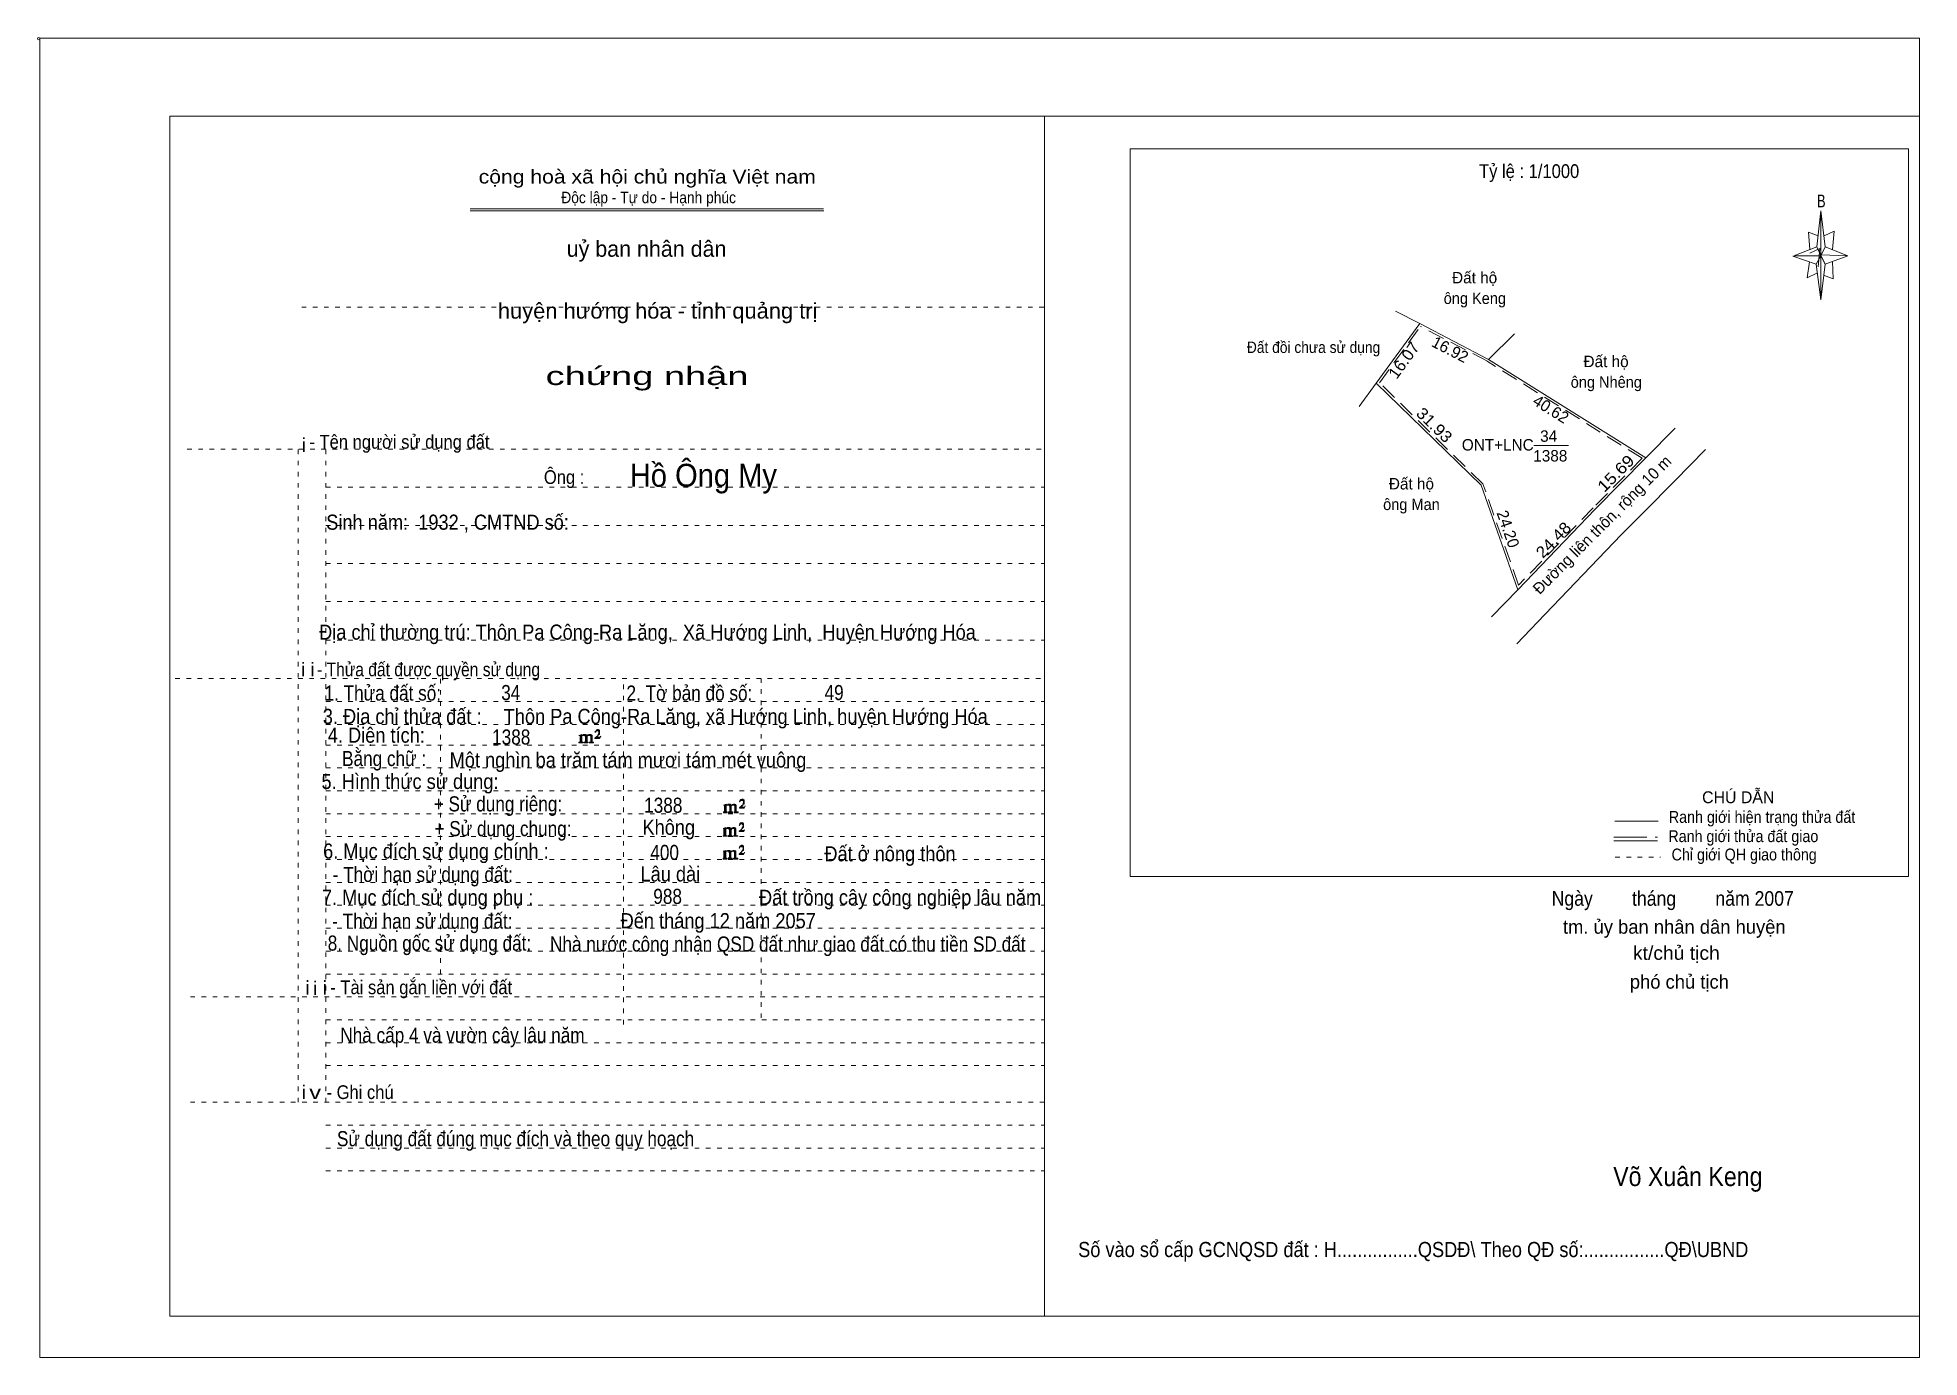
# Model space of a CAD drawing. Header units: centimetres. Extents: x -1.6 to 39.5, y -3.3 to 25.5.
import ezdxf
from ezdxf.enums import TextEntityAlignment as Align

# ---------------------------------------------------------------- set-up
doc = ezdxf.new("R2010")
doc.units = ezdxf.units.CM
doc.header["$LTSCALE"] = 0.12
for name, pattern in [('DOTTED', [1.5, 0.3, -1.2]), ('LONG_DASHED', [7.5, 6, -1.5]), ('MEDIUM_DASHED', [4.5, 3, -1.5])]:
    doc.linetypes.add(name, pattern=pattern)
for name, color, linetype, lineweight in [('1', 7, 'DOTTED', 13), ('10', 7, 'Continuous', 13), ('4', 7, 'Continuous', 13), ('5', 7, 'Continuous', 13), ('50', 7, 'Continuous', 13)]:
    doc.layers.add(name, color=color, linetype=linetype, lineweight=lineweight)

msp = doc.modelspace()

# ---------------------------------------------------------------- hatches: boundary and pattern name
at = {"layer": '50'}
for points in [[(10.27, 10.13), (10.27, 10.12), (10.27, 10.11), (10.25, 10.11), (10.24, 10.11), (10.24, 10.1), (10.33, 10.1), (10.33, 10.11), (10.32, 10.11), (10.31, 10.11), (10.31, 10.12), (10.31, 10.13), (10.31, 10.24), (10.31, 10.25), (10.32, 10.26), (10.34, 10.26), (10.35, 10.26), (10.36, 10.26), (10.37, 10.25), (10.39, 10.22), (10.39, 10.13), (10.37, 10.12), (10.37, 10.11), (10.36, 10.11), (10.35, 10.11), (10.35, 10.1), (10.44, 10.1), (10.44, 10.11), (10.43, 10.11), (10.42, 10.11), (10.42, 10.12), (10.42, 10.13), (10.42, 10.24), (10.44, 10.26), (10.45, 10.26), (10.46, 10.26), (10.49, 10.26), (10.49, 10.25), (10.5, 10.24), (10.5, 10.22), (10.5, 10.13), (10.5, 10.12), (10.49, 10.11), (10.49, 10.11), (10.47, 10.11), (10.47, 10.1), (10.56, 10.1), (10.56, 10.11), (10.55, 10.11), (10.54, 10.11), (10.53, 10.12), (10.53, 10.13), (10.53, 10.2), (10.53, 10.25), (10.53, 10.26), (10.52, 10.27), (10.5, 10.28), (10.47, 10.28), (10.46, 10.28), (10.44, 10.27), (10.41, 10.25), (10.41, 10.26), (10.4, 10.28), (10.39, 10.28), (10.37, 10.28), (10.35, 10.28), (10.34, 10.28), (10.32, 10.26), (10.31, 10.26), (10.31, 10.25), (10.31, 10.25), (10.31, 10.26), (10.31, 10.28), (10.24, 10.26), (10.24, 10.26), (10.25, 10.26), (10.27, 10.25), (10.27, 10.24), (10.27, 10.23)], [(10.69, 10.19), (10.72, 10.24), (10.72, 10.24), (10.71, 10.22), (10.69, 10.22), (10.68, 10.22), (10.63, 10.22), (10.66, 10.26), (10.67, 10.27), (10.69, 10.28), (10.69, 10.3), (10.69, 10.32), (10.69, 10.34), (10.69, 10.35), (10.69, 10.37), (10.68, 10.38), (10.67, 10.38), (10.66, 10.39), (10.65, 10.39), (10.63, 10.38), (10.63, 10.38), (10.62, 10.37), (10.61, 10.35), (10.59, 10.33), (10.61, 10.33), (10.61, 10.35), (10.62, 10.35), (10.63, 10.36), (10.65, 10.36), (10.66, 10.36), (10.67, 10.35), (10.68, 10.35), (10.68, 10.32), (10.68, 10.3), (10.66, 10.28), (10.66, 10.26), (10.65, 10.25), (10.59, 10.2), (10.59, 10.19)], [(13.42, 8.61), (13.42, 8.6), (13.42, 8.59), (13.41, 8.59), (13.4, 8.59), (13.4, 8.57), (13.48, 8.57), (13.48, 8.59), (13.47, 8.59), (13.46, 8.59), (13.46, 8.6), (13.46, 8.61), (13.46, 8.72), (13.46, 8.73), (13.47, 8.74), (13.5, 8.74), (13.51, 8.74), (13.52, 8.74), (13.53, 8.73), (13.54, 8.69), (13.54, 8.61), (13.53, 8.6), (13.53, 8.59), (13.52, 8.59), (13.51, 8.59), (13.51, 8.57), (13.6, 8.57), (13.6, 8.59), (13.58, 8.59), (13.57, 8.59), (13.57, 8.6), (13.57, 8.61), (13.57, 8.72), (13.6, 8.74), (13.61, 8.74), (13.62, 8.74), (13.64, 8.74), (13.64, 8.73), (13.65, 8.72), (13.65, 8.69), (13.65, 8.61), (13.65, 8.6), (13.64, 8.59), (13.64, 8.59), (13.63, 8.59), (13.63, 8.57), (13.72, 8.57), (13.72, 8.59), (13.7, 8.59), (13.69, 8.59), (13.68, 8.6), (13.68, 8.61), (13.68, 8.68), (13.68, 8.73), (13.68, 8.74), (13.67, 8.75), (13.65, 8.76), (13.63, 8.76), (13.62, 8.76), (13.6, 8.75), (13.56, 8.73), (13.56, 8.74), (13.55, 8.76), (13.54, 8.76), (13.53, 8.76), (13.51, 8.76), (13.5, 8.76), (13.47, 8.74), (13.46, 8.74), (13.46, 8.73), (13.46, 8.73), (13.46, 8.74), (13.46, 8.76), (13.4, 8.74), (13.4, 8.74), (13.41, 8.74), (13.42, 8.73), (13.42, 8.72), (13.42, 8.71)], [(13.85, 8.67), (13.87, 8.72), (13.87, 8.72), (13.86, 8.69), (13.85, 8.69), (13.84, 8.69), (13.78, 8.69), (13.82, 8.74), (13.83, 8.75), (13.85, 8.76), (13.85, 8.78), (13.85, 8.79), (13.85, 8.82), (13.85, 8.83), (13.85, 8.85), (13.84, 8.86), (13.83, 8.86), (13.82, 8.87), (13.8, 8.87), (13.78, 8.86), (13.78, 8.86), (13.77, 8.85), (13.76, 8.83), (13.75, 8.81), (13.76, 8.81), (13.76, 8.83), (13.77, 8.83), (13.78, 8.84), (13.8, 8.84), (13.82, 8.84), (13.83, 8.83), (13.84, 8.83), (13.84, 8.79), (13.84, 8.78), (13.82, 8.76), (13.82, 8.74), (13.8, 8.73), (13.75, 8.68), (13.75, 8.67)], [(13.41, 8.09), (13.41, 8.08), (13.41, 8.07), (13.4, 8.07), (13.39, 8.07), (13.39, 8.06), (13.48, 8.06), (13.48, 8.07), (13.47, 8.07), (13.45, 8.07), (13.45, 8.08), (13.45, 8.09), (13.45, 8.2), (13.45, 8.21), (13.47, 8.23), (13.49, 8.23), (13.5, 8.23), (13.51, 8.23), (13.52, 8.21), (13.53, 8.18), (13.53, 8.09), (13.52, 8.08), (13.52, 8.07), (13.51, 8.07), (13.5, 8.07), (13.5, 8.06), (13.59, 8.06), (13.59, 8.07), (13.58, 8.07), (13.57, 8.07), (13.57, 8.08), (13.57, 8.09), (13.57, 8.2), (13.59, 8.23), (13.6, 8.23), (13.61, 8.23), (13.63, 8.23), (13.63, 8.21), (13.64, 8.2), (13.64, 8.18), (13.64, 8.09), (13.64, 8.08), (13.63, 8.07), (13.63, 8.07), (13.62, 8.07), (13.62, 8.06), (13.71, 8.06), (13.71, 8.07), (13.7, 8.07), (13.69, 8.07), (13.67, 8.08), (13.67, 8.09), (13.67, 8.17), (13.67, 8.21), (13.67, 8.23), (13.66, 8.24), (13.64, 8.25), (13.62, 8.25), (13.61, 8.25), (13.59, 8.24), (13.55, 8.21), (13.55, 8.23), (13.54, 8.25), (13.53, 8.25), (13.52, 8.25), (13.5, 8.25), (13.49, 8.25), (13.47, 8.23), (13.45, 8.23), (13.45, 8.21), (13.45, 8.21), (13.45, 8.23), (13.45, 8.25), (13.39, 8.23), (13.39, 8.23), (13.4, 8.23), (13.41, 8.21), (13.41, 8.2), (13.41, 8.19)], [(13.84, 8.16), (13.86, 8.2), (13.86, 8.2), (13.85, 8.18), (13.84, 8.18), (13.83, 8.18), (13.77, 8.18), (13.81, 8.23), (13.82, 8.24), (13.84, 8.25), (13.84, 8.27), (13.84, 8.28), (13.84, 8.3), (13.84, 8.31), (13.84, 8.34), (13.83, 8.35), (13.82, 8.35), (13.81, 8.36), (13.8, 8.36), (13.77, 8.35), (13.77, 8.35), (13.76, 8.34), (13.75, 8.31), (13.74, 8.29), (13.75, 8.29), (13.75, 8.31), (13.76, 8.31), (13.77, 8.33), (13.8, 8.33), (13.81, 8.33), (13.82, 8.31), (13.83, 8.31), (13.83, 8.28), (13.83, 8.27), (13.81, 8.25), (13.81, 8.23), (13.8, 8.21), (13.74, 8.17), (13.74, 8.16)], [(13.84, 7.66), (13.86, 7.71), (13.86, 7.71), (13.85, 7.68), (13.84, 7.68), (13.83, 7.68), (13.77, 7.68), (13.81, 7.73), (13.82, 7.74), (13.84, 7.75), (13.84, 7.77), (13.84, 7.78), (13.84, 7.81), (13.84, 7.82), (13.84, 7.84), (13.83, 7.85), (13.82, 7.85), (13.81, 7.86), (13.79, 7.86), (13.77, 7.85), (13.77, 7.85), (13.76, 7.84), (13.75, 7.82), (13.74, 7.8), (13.75, 7.8), (13.75, 7.82), (13.76, 7.82), (13.77, 7.83), (13.79, 7.83), (13.81, 7.83), (13.82, 7.82), (13.83, 7.82), (13.83, 7.78), (13.83, 7.77), (13.81, 7.75), (13.81, 7.73), (13.79, 7.72), (13.74, 7.67), (13.74, 7.66)], [(13.41, 7.6), (13.41, 7.59), (13.41, 7.58), (13.4, 7.58), (13.39, 7.58), (13.39, 7.56), (13.47, 7.56), (13.47, 7.58), (13.46, 7.58), (13.45, 7.58), (13.45, 7.59), (13.45, 7.6), (13.45, 7.71), (13.45, 7.72), (13.46, 7.73), (13.49, 7.73), (13.5, 7.73), (13.51, 7.73), (13.52, 7.72), (13.53, 7.68), (13.53, 7.6), (13.52, 7.59), (13.52, 7.58), (13.51, 7.58), (13.5, 7.58), (13.5, 7.56), (13.59, 7.56), (13.59, 7.58), (13.57, 7.58), (13.56, 7.58), (13.56, 7.59), (13.56, 7.6), (13.56, 7.71), (13.59, 7.73), (13.6, 7.73), (13.61, 7.73), (13.63, 7.73), (13.63, 7.72), (13.64, 7.71), (13.64, 7.68), (13.64, 7.6), (13.64, 7.59), (13.63, 7.58), (13.63, 7.58), (13.62, 7.58), (13.62, 7.56), (13.71, 7.56), (13.71, 7.58), (13.69, 7.58), (13.68, 7.58), (13.67, 7.59), (13.67, 7.6), (13.67, 7.67), (13.67, 7.72), (13.67, 7.73), (13.66, 7.74), (13.64, 7.75), (13.62, 7.75), (13.61, 7.75), (13.59, 7.74), (13.55, 7.72), (13.55, 7.73), (13.54, 7.75), (13.53, 7.75), (13.52, 7.75), (13.5, 7.75), (13.49, 7.75), (13.46, 7.73), (13.45, 7.73), (13.45, 7.72), (13.45, 7.72), (13.45, 7.73), (13.45, 7.75), (13.39, 7.73), (13.39, 7.73), (13.4, 7.73), (13.41, 7.72), (13.41, 7.71), (13.41, 7.7)]]:
    msp.add_hatch(color=256, dxfattribs=at).paths.add_polyline_path(points)

# ---------------------------------------------------------------- linework, layer by layer
at = {"layer": '1', "linetype": 'Continuous'}
for p, q in [((1.31, -2.42), (1.31, 23.78)), ((1.31, 23.78), (39.51, 23.78)), ((20.41, -2.42), (20.41, 23.78)), ((39.51, -2.42), (39.51, 23.78)), ((7.87, 21.76), (15.58, 21.76)), ((7.87, 21.71), (15.59, 21.71)), ((37.26, 20.55), (36.75, 20.72)), ((1.31, -2.42), (39.51, -2.42))]:
    msp.add_line(p, q, dxfattribs=at)
at = {"layer": '1'}
for p, q in [((4.19, 19.61), (20.41, 19.61)), ((1.69, 16.51), (20.41, 16.51)), ((4.11, 2.25), (4.11, 16.51)), ((4.72, 2.25), (4.72, 16.51)), ((4.72, 15.68), (20.41, 15.68)), ((4.72, 14.84), (20.41, 14.84)), ((4.72, 14.01), (20.41, 14.01)), ((4.72, 13.18), (20.41, 13.18)), ((4.72, 12.34), (20.41, 12.34)), ((1.43, 11.5), (20.41, 11.5)), ((7.22, 5.05), (7.22, 11.5)), ((11.22, 3.95), (11.22, 11.5)), ((14.22, 4.09), (14.22, 11.5)), ((4.72, 11), (20.41, 11)), ((4.72, 10.5), (20.41, 10.5)), ((4.72, 10.05), (20.41, 10.05)), ((4.72, 9.55), (20.41, 9.55)), ((4.72, 9.05), (20.41, 9.05)), ((4.72, 8.55), (20.41, 8.55)), ((4.72, 8.05), (20.41, 8.05)), ((4.72, 7.55), (20.41, 7.55)), ((4.72, 7.05), (20.41, 7.05)), ((4.72, 6.55), (20.41, 6.55)), ((4.72, 6.05), (20.41, 6.05)), ((4.72, 5.55), (20.41, 5.55)), ((4.72, 5.05), (20.41, 5.05)), ((1.76, 4.55), (20.41, 4.55)), ((4.72, 4.05), (20.41, 4.05)), ((4.72, 3.55), (20.41, 3.55)), ((4.72, 3.05), (20.41, 3.05)), ((1.76, 2.25), (20.41, 2.25)), ((4.72, 1.75), (20.41, 1.75)), ((4.72, 1.25), (20.41, 1.25)), ((4.72, 0.75), (20.41, 0.75))]:
    msp.add_line(p, q, dxfattribs=at)
at = {"layer": '1', "linetype": 'Continuous'}
msp.add_lwpolyline([(-1.53, -3.32), (39.51, -3.32), (39.51, 25.48), (-1.53, 25.48)], close=True, dxfattribs=at)
msp.add_lwpolyline([(37.27, 20.35), (37.06, 20.25), (37.11, 20.6)], dxfattribs=at)
at = {"layer": '10'}
for p, q in [((28.6, 19.25), (28.07, 19.52)), ((27.65, 17.95), (28.6, 19.25)), ((30.1, 18.47), (28.6, 19.25)), ((30.67, 19.03), (30.1, 18.47)), ((33.54, 16.32), (30.1, 18.47)), ((27.65, 17.95), (27.28, 17.44)), ((34.18, 16.97), (33.54, 16.32)), ((31.09, 16.59), (31.85, 16.59)), ((30.74, 13.44), (30.17, 12.85)), ((30.72, 12.26), (31.17, 12.73))]:
    msp.add_line(p, q, dxfattribs=at)
at = {"layer": '10', "linetype": 'MEDIUM_DASHED'}
for p, q in [((27.72, 17.96), (28.62, 19.19)), ((30.08, 18.43), (28.62, 19.19)), ((33.46, 16.31), (30.07, 18.43))]:
    msp.add_line(p, q, dxfattribs=at)
at = {"layer": '10'}
for points in [[(30.74, 13.44), (29.94, 15.72), (27.65, 17.95)], [(34.84, 16.5), (34.17, 15.82), (33.5, 15.14)], [(33.54, 16.32), (32.43, 15.2), (30.74, 13.44)], [(31.17, 12.73), (33, 14.64), (33.5, 15.14)]]:
    msp.add_lwpolyline(points, dxfattribs=at)
at = {"layer": '10', "linetype": 'MEDIUM_DASHED'}
for points in [[(30.76, 13.54), (29.98, 15.75), (27.72, 17.96)], [(33.46, 16.31), (32.39, 15.23), (30.76, 13.54)]]:
    msp.add_lwpolyline(points, dxfattribs=at)
at = {"layer": '4'}
for p, q in [((32.86, 8.39), (33.81, 8.39)), ((32.84, 7.96), (33.79, 7.96))]:
    msp.add_line(p, q, dxfattribs=at)
at = {"layer": '4', "linetype": 'LONG_DASHED'}
msp.add_line((32.84, 8.04), (33.79, 8.04), dxfattribs=at)
at = {"layer": '4', "linetype": 'DOTTED'}
msp.add_line((32.87, 7.6), (33.86, 7.6), dxfattribs=at)
at = {"layer": '4'}
msp.add_lwpolyline([(22.28, 23.07), (39.27, 23.07), (39.27, 7.18), (22.28, 7.18)], close=True, dxfattribs=at)
msp.add_circle((-1.55, 25.47), 0.025, dxfattribs=at)
at = {"layer": '5'}
for p, q in [((37.27, 20.93), (37.36, 21.71)), ((37.45, 20.55), (37.36, 19.77)), ((37.45, 20.93), (37.95, 20.73)), ((37.61, 20.61), (37.63, 20.23)), ((37.63, 20.23), (37.42, 20.31))]:
    msp.add_line(p, q, dxfattribs=at)
for points in [[(37.36, 21.71), (37.45, 20.93), (37.36, 20.73)], [(37.36, 20.73), (36.77, 20.73), (37.27, 20.93), (37.45, 20.55), (37.95, 20.73), (37.36, 20.75)], [(37.36, 20.73), (37.36, 19.77), (37.26, 20.55)]]:
    msp.add_lwpolyline(points, close=True, dxfattribs=at)
for points in [[(37.3, 21.17), (37.09, 21.25), (37.12, 20.87)], [(37.43, 21.17), (37.65, 21.27), (37.61, 20.87)], [(37.36, 20.73), (37.27, 20.93), (36.77, 20.73)], [(37.12, 20.79), (37.34, 20.89), (37.3, 20.49)], [(37.36, 20.73), (37.45, 20.55), (37.95, 20.73)]]:
    msp.add_lwpolyline(points, dxfattribs=at)
at = {"layer": '50'}
for points in [[(10.27, 10.13), (10.27, 10.12), (10.27, 10.11), (10.25, 10.11), (10.24, 10.11), (10.24, 10.1), (10.33, 10.1), (10.33, 10.11), (10.32, 10.11), (10.31, 10.11), (10.31, 10.12), (10.31, 10.13), (10.31, 10.24), (10.31, 10.25), (10.32, 10.26), (10.34, 10.26), (10.35, 10.26), (10.36, 10.26), (10.37, 10.25), (10.39, 10.22), (10.39, 10.13), (10.37, 10.12), (10.37, 10.11), (10.36, 10.11), (10.35, 10.11), (10.35, 10.1), (10.44, 10.1), (10.44, 10.11), (10.43, 10.11), (10.42, 10.11), (10.42, 10.12), (10.42, 10.13), (10.42, 10.24), (10.44, 10.26), (10.45, 10.26), (10.46, 10.26), (10.49, 10.26), (10.49, 10.25), (10.5, 10.24), (10.5, 10.22), (10.5, 10.13), (10.5, 10.12), (10.49, 10.11), (10.49, 10.11), (10.47, 10.11), (10.47, 10.1), (10.56, 10.1), (10.56, 10.11), (10.55, 10.11), (10.54, 10.11), (10.53, 10.12), (10.53, 10.13), (10.53, 10.2), (10.53, 10.25), (10.53, 10.26), (10.52, 10.27), (10.5, 10.28), (10.47, 10.28), (10.46, 10.28), (10.44, 10.27), (10.41, 10.25), (10.41, 10.26), (10.4, 10.28), (10.39, 10.28), (10.37, 10.28), (10.35, 10.28), (10.34, 10.28), (10.32, 10.26), (10.31, 10.26), (10.31, 10.25), (10.31, 10.25), (10.31, 10.26), (10.31, 10.28), (10.24, 10.26), (10.24, 10.26), (10.25, 10.26), (10.27, 10.25), (10.27, 10.24), (10.27, 10.23)], [(10.69, 10.19), (10.72, 10.24), (10.72, 10.24), (10.71, 10.22), (10.69, 10.22), (10.68, 10.22), (10.63, 10.22), (10.66, 10.26), (10.67, 10.27), (10.69, 10.28), (10.69, 10.3), (10.69, 10.32), (10.69, 10.34), (10.69, 10.35), (10.69, 10.37), (10.68, 10.38), (10.67, 10.38), (10.66, 10.39), (10.65, 10.39), (10.63, 10.38), (10.63, 10.38), (10.62, 10.37), (10.61, 10.35), (10.59, 10.33), (10.61, 10.33), (10.61, 10.35), (10.62, 10.35), (10.63, 10.36), (10.65, 10.36), (10.66, 10.36), (10.67, 10.35), (10.68, 10.35), (10.68, 10.32), (10.68, 10.3), (10.66, 10.28), (10.66, 10.26), (10.65, 10.25), (10.59, 10.2), (10.59, 10.19)], [(13.42, 8.61), (13.42, 8.6), (13.42, 8.59), (13.41, 8.59), (13.4, 8.59), (13.4, 8.57), (13.48, 8.57), (13.48, 8.59), (13.47, 8.59), (13.46, 8.59), (13.46, 8.6), (13.46, 8.61), (13.46, 8.72), (13.46, 8.73), (13.47, 8.74), (13.5, 8.74), (13.51, 8.74), (13.52, 8.74), (13.53, 8.73), (13.54, 8.69), (13.54, 8.61), (13.53, 8.6), (13.53, 8.59), (13.52, 8.59), (13.51, 8.59), (13.51, 8.57), (13.6, 8.57), (13.6, 8.59), (13.58, 8.59), (13.57, 8.59), (13.57, 8.6), (13.57, 8.61), (13.57, 8.72), (13.6, 8.74), (13.61, 8.74), (13.62, 8.74), (13.64, 8.74), (13.64, 8.73), (13.65, 8.72), (13.65, 8.69), (13.65, 8.61), (13.65, 8.6), (13.64, 8.59), (13.64, 8.59), (13.63, 8.59), (13.63, 8.57), (13.72, 8.57), (13.72, 8.59), (13.7, 8.59), (13.69, 8.59), (13.68, 8.6), (13.68, 8.61), (13.68, 8.68), (13.68, 8.73), (13.68, 8.74), (13.67, 8.75), (13.65, 8.76), (13.63, 8.76), (13.62, 8.76), (13.6, 8.75), (13.56, 8.73), (13.56, 8.74), (13.55, 8.76), (13.54, 8.76), (13.53, 8.76), (13.51, 8.76), (13.5, 8.76), (13.47, 8.74), (13.46, 8.74), (13.46, 8.73), (13.46, 8.73), (13.46, 8.74), (13.46, 8.76), (13.4, 8.74), (13.4, 8.74), (13.41, 8.74), (13.42, 8.73), (13.42, 8.72), (13.42, 8.71)], [(13.85, 8.67), (13.87, 8.72), (13.87, 8.72), (13.86, 8.69), (13.85, 8.69), (13.84, 8.69), (13.78, 8.69), (13.82, 8.74), (13.83, 8.75), (13.85, 8.76), (13.85, 8.78), (13.85, 8.79), (13.85, 8.82), (13.85, 8.83), (13.85, 8.85), (13.84, 8.86), (13.83, 8.86), (13.82, 8.87), (13.8, 8.87), (13.78, 8.86), (13.78, 8.86), (13.77, 8.85), (13.76, 8.83), (13.75, 8.81), (13.76, 8.81), (13.76, 8.83), (13.77, 8.83), (13.78, 8.84), (13.8, 8.84), (13.82, 8.84), (13.83, 8.83), (13.84, 8.83), (13.84, 8.79), (13.84, 8.78), (13.82, 8.76), (13.82, 8.74), (13.8, 8.73), (13.75, 8.68), (13.75, 8.67)], [(13.41, 8.09), (13.41, 8.08), (13.41, 8.07), (13.4, 8.07), (13.39, 8.07), (13.39, 8.06), (13.48, 8.06), (13.48, 8.07), (13.47, 8.07), (13.45, 8.07), (13.45, 8.08), (13.45, 8.09), (13.45, 8.2), (13.45, 8.21), (13.47, 8.23), (13.49, 8.23), (13.5, 8.23), (13.51, 8.23), (13.52, 8.21), (13.53, 8.18), (13.53, 8.09), (13.52, 8.08), (13.52, 8.07), (13.51, 8.07), (13.5, 8.07), (13.5, 8.06), (13.59, 8.06), (13.59, 8.07), (13.58, 8.07), (13.57, 8.07), (13.57, 8.08), (13.57, 8.09), (13.57, 8.2), (13.59, 8.23), (13.6, 8.23), (13.61, 8.23), (13.63, 8.23), (13.63, 8.21), (13.64, 8.2), (13.64, 8.18), (13.64, 8.09), (13.64, 8.08), (13.63, 8.07), (13.63, 8.07), (13.62, 8.07), (13.62, 8.06), (13.71, 8.06), (13.71, 8.07), (13.7, 8.07), (13.69, 8.07), (13.67, 8.08), (13.67, 8.09), (13.67, 8.17), (13.67, 8.21), (13.67, 8.23), (13.66, 8.24), (13.64, 8.25), (13.62, 8.25), (13.61, 8.25), (13.59, 8.24), (13.55, 8.21), (13.55, 8.23), (13.54, 8.25), (13.53, 8.25), (13.52, 8.25), (13.5, 8.25), (13.49, 8.25), (13.47, 8.23), (13.45, 8.23), (13.45, 8.21), (13.45, 8.21), (13.45, 8.23), (13.45, 8.25), (13.39, 8.23), (13.39, 8.23), (13.4, 8.23), (13.41, 8.21), (13.41, 8.2), (13.41, 8.19)], [(13.84, 8.16), (13.86, 8.2), (13.86, 8.2), (13.85, 8.18), (13.84, 8.18), (13.83, 8.18), (13.77, 8.18), (13.81, 8.23), (13.82, 8.24), (13.84, 8.25), (13.84, 8.27), (13.84, 8.28), (13.84, 8.3), (13.84, 8.31), (13.84, 8.34), (13.83, 8.35), (13.82, 8.35), (13.81, 8.36), (13.8, 8.36), (13.77, 8.35), (13.77, 8.35), (13.76, 8.34), (13.75, 8.31), (13.74, 8.29), (13.75, 8.29), (13.75, 8.31), (13.76, 8.31), (13.77, 8.33), (13.8, 8.33), (13.81, 8.33), (13.82, 8.31), (13.83, 8.31), (13.83, 8.28), (13.83, 8.27), (13.81, 8.25), (13.81, 8.23), (13.8, 8.21), (13.74, 8.17), (13.74, 8.16)], [(13.84, 7.66), (13.86, 7.71), (13.86, 7.71), (13.85, 7.68), (13.84, 7.68), (13.83, 7.68), (13.77, 7.68), (13.81, 7.73), (13.82, 7.74), (13.84, 7.75), (13.84, 7.77), (13.84, 7.78), (13.84, 7.81), (13.84, 7.82), (13.84, 7.84), (13.83, 7.85), (13.82, 7.85), (13.81, 7.86), (13.79, 7.86), (13.77, 7.85), (13.77, 7.85), (13.76, 7.84), (13.75, 7.82), (13.74, 7.8), (13.75, 7.8), (13.75, 7.82), (13.76, 7.82), (13.77, 7.83), (13.79, 7.83), (13.81, 7.83), (13.82, 7.82), (13.83, 7.82), (13.83, 7.78), (13.83, 7.77), (13.81, 7.75), (13.81, 7.73), (13.79, 7.72), (13.74, 7.67), (13.74, 7.66)], [(13.41, 7.6), (13.41, 7.59), (13.41, 7.58), (13.4, 7.58), (13.39, 7.58), (13.39, 7.56), (13.47, 7.56), (13.47, 7.58), (13.46, 7.58), (13.45, 7.58), (13.45, 7.59), (13.45, 7.6), (13.45, 7.71), (13.45, 7.72), (13.46, 7.73), (13.49, 7.73), (13.5, 7.73), (13.51, 7.73), (13.52, 7.72), (13.53, 7.68), (13.53, 7.6), (13.52, 7.59), (13.52, 7.58), (13.51, 7.58), (13.5, 7.58), (13.5, 7.56), (13.59, 7.56), (13.59, 7.58), (13.57, 7.58), (13.56, 7.58), (13.56, 7.59), (13.56, 7.6), (13.56, 7.71), (13.59, 7.73), (13.6, 7.73), (13.61, 7.73), (13.63, 7.73), (13.63, 7.72), (13.64, 7.71), (13.64, 7.68), (13.64, 7.6), (13.64, 7.59), (13.63, 7.58), (13.63, 7.58), (13.62, 7.58), (13.62, 7.56), (13.71, 7.56), (13.71, 7.58), (13.69, 7.58), (13.68, 7.58), (13.67, 7.59), (13.67, 7.6), (13.67, 7.67), (13.67, 7.72), (13.67, 7.73), (13.66, 7.74), (13.64, 7.75), (13.62, 7.75), (13.61, 7.75), (13.59, 7.74), (13.55, 7.72), (13.55, 7.73), (13.54, 7.75), (13.53, 7.75), (13.52, 7.75), (13.5, 7.75), (13.49, 7.75), (13.46, 7.73), (13.45, 7.73), (13.45, 7.72), (13.45, 7.72), (13.45, 7.73), (13.45, 7.75), (13.39, 7.73), (13.39, 7.73), (13.4, 7.73), (13.41, 7.72), (13.41, 7.71), (13.41, 7.7)]]:
    msp.add_lwpolyline(points, close=True, dxfattribs=at)

# ---------------------------------------------------------------- texts
at = {"layer": '1'}
for s, height, width, p in [('cộng hoà xã hội chủ nghĩa Việt nam', 0.3, 1.15, (11.735, 22.31)), ('Độc lập - Tự do - Hạnh phúc', 0.25, 0.9, (11.765, 21.88)), ('chứng nhận', 0.4, 1.55, (11.73, 17.91)), ('- Tên người sử dụng đất', 0.3, 0.9, (6.325, 16.52)), ('- Thửa đất được quyền sử dụng', 0.3, 0.85, (6.96, 11.55)), ('- Tài sản gắn liền với đất ', 0.3, 0.9, (6.85, 4.61)), ('v', 0.3, 1.3, (4.485, 2.32)), ('- Ghi chú', 0.3, 0.9, (5.465, 2.32))]:
    msp.add_text(s, height=height, dxfattribs=dict(at, width=width)).set_placement(p, align=Align.CENTER)
for s, height, p in [('uỷ ban nhân dân', 0.35, (11.72, 20.71)), ('i', 0.3, (4.235, 16.45)), ('i', 0.3, (4.225, 11.55)), ('i', 0.3, (4.425, 11.55)), ('i', 0.3, (4.315, 4.6)), ('i', 0.3, (4.485, 4.59)), ('i', 0.3, (4.695, 4.6)), ('i', 0.3, (4.235, 2.32))]:
    msp.add_text(s, height=height, dxfattribs=at).set_placement(p, align=Align.CENTER)
at = {"layer": '10'}
for s, height, width, p in [('Tỷ lệ : 1/1000', 0.3, 0.9, (30.99, 22.43)), ('ông Keng', 0.25, 0.95, (29.805, 19.68)), ('Đất đồi chưa sử dụng ', 0.25, 0.9, (26.325, 18.61)), ('ông Nhêng', 0.25, 0.95, (32.675, 17.85)), ('Hồ Ông My', 0.5, 0.95, (12.96, 15.69)), ('ông Man', 0.25, 0.95, (28.42, 15.18)), ('Võ Xuân Keng', 0.42, 0.9, (34.455, 0.42))]:
    msp.add_text(s, height=height, dxfattribs=dict(at, width=width)).set_placement(p, align=Align.CENTER)
for p in [(29.8, 20.13), (32.67, 18.3), (28.42, 15.63)]:
    msp.add_text('Đất hộ', height=0.25, dxfattribs=at).set_placement(p, align=Align.CENTER)
for s, rotation, p in [('16.92', 332.708, (29.208, 18.575)), ('40.62', 327.894, (31.399, 17.279)), ('Đường liên thôn, rộng 10 m ', 45, (32.702, 14.802)), ('24.20', 289.176, (30.413, 14.726))]:
    msp.add_text(s, height=0.25, rotation=rotation, dxfattribs=at).set_placement(p, align=Align.CENTER)
for s, rotation, width, p in [('16.07', 54.015, 1.05, (28.356, 18.377)), ('31.93', 315.825, 1.1, (28.833, 16.947)), ('15.69', 45.077, 1.15, (32.971, 15.892)), ('24.48', 46.142, 1.1, (31.61, 14.443))]:
    msp.add_text(s, height=0.25, rotation=rotation, dxfattribs=dict(at, width=width)).set_placement(p, align=Align.CENTER)
for s, p in [('34', (31.23, 16.67)), ('1388', (31.08, 16.24))]:
    msp.add_text(s, height=0.25, dxfattribs=at).set_placement(p)
msp.add_text('ONT+LNC', height=0.25, dxfattribs=at).set_placement((31.09, 16.48), align=Align.RIGHT)
at = {"layer": '4'}
msp.add_text('CHÚ DẪN', height=0.2591, dxfattribs=at).set_placement((35.555, 8.78), align=Align.CENTER)
at = {"layer": '4', "width": 0.9}
for s, p in [('Ranh giới hiện trạng thửa đất', (36.075, 8.35)), ('Ranh giới thửa đất giao ', (35.71, 7.93)), ('Chỉ giới QH giao thông', (35.685, 7.53))]:
    msp.add_text(s, height=0.2591, dxfattribs=at).set_placement(p, align=Align.CENTER)
at = {"layer": '5', "width": 0.75}
msp.add_text('B', height=0.276, dxfattribs=at).set_placement((37.37, 21.79), align=Align.CENTER)
at = {"layer": '50'}
for s, height, width, p in [('  huyện hướng hóa - tỉnh quảng trị', 0.34, 1.05, (11.83, 19.36)), ('Ông :', 0.3, 0.9, (9.92, 15.75)), ('Sinh năm:  1932 , CMTND số: ', 0.33, 0.9, (7.43, 14.75)), ('Địa chỉ thường trú: Thôn Pa Công-Ra Lăng,  Xã Hướng Linh,  Huyện Hướng Hóa', 0.33, 0.9, (11.74, 12.35)), ('1. Thửa đất số:  ', 0.33, 0.85, (6.065, 11.02)), ('34', 0.33, 0.85, (8.755, 11.03)), ('2. Tờ bản đồ số:  ', 0.33, 0.85, (12.76, 11.02)), ('49', 0.33, 0.85, (15.815, 11.03)), ('3. Địa chỉ thửa đất : ', 0.33, 0.9, (6.44, 10.51)), ('Thôn Pa Công-Ra Lăng, xã Hướng Linh, huyện Hướng Hóa', 0.33, 0.9, (13.885, 10.51)), ('4. Diện tích: ', 0.33, 0.9, (5.875, 10.1)), ('1388', 0.33, 0.85, (8.765, 10.06)), ('Bằng chữ :', 0.33, 0.85, (5.99, 9.59)), ('Một nghìn ba trăm tám mươi tám mét vuông', 0.33, 0.9, (11.315, 9.56)), ('5. Hình thức sử dụng:', 0.33, 0.9, (6.555, 9.09)), ('+ Sử dụng riêng:', 0.33, 0.85, (8.475, 8.6)), ('1388', 0.33, 0.85, (12.085, 8.57)), ('+ Sử dụng chung:', 0.33, 0.85, (8.585, 8.06)), ('Không', 0.33, 0.9, (12.205, 8.09)), ('6. Mục đích sử dụng chính :', 0.33, 0.9, (7.12, 7.57)), ('400', 0.33, 0.85, (12.115, 7.54)), ('Đất ở nông thôn', 0.33, 0.9, (17.035, 7.51)), ('- Thời hạn sử dụng đất:', 0.33, 0.85, (6.835, 7.06)), ('Lâu dài', 0.33, 0.9, (12.24, 7.07)), ('7. Mục đích sử dụng phụ :', 0.33, 0.9, (6.94, 6.56)), ('988', 0.33, 0.85, (12.18, 6.58)), ('Đất trồng cây công nghiệp lâu năm', 0.33, 0.9, (17.255, 6.56)), ('Ngày        tháng        năm 2007', 0.32, 0.9, (34.125, 6.54)), ('- Thời hạn sử dụng đất:', 0.33, 0.85, (6.825, 6.04)), ('Đến tháng 12 năm 2057', 0.33, 0.9, (13.285, 6.05)), ('8. Nguồn gốc sử dụng đất:', 0.33, 0.85, (6.98, 5.56)), ('Nhà nước công nhận QSD đất như giao đất có thu tiền SD đất ', 0.33, 0.85, (14.855, 5.54)), ('kt/chủ tịch', 0.3, 1.05, (34.205, 5.36)), ('Nhà cấp 4 và vườn cây lâu năm', 0.33, 0.85, (7.7, 3.55)), ('Sử dụng đất đúng mục đích và theo quy hoạch', 0.33, 0.85, (8.86, 1.29)), ('Số vào sổ cấp GCNQSD đất : H................QSDĐ\\ Theo QĐ số:................QĐ\\UBND', 0.33, 0.9, (28.46, -1.13))]:
    msp.add_text(s, height=height, dxfattribs=dict(at, width=width)).set_placement(p, align=Align.CENTER)
for s, p in [('tm. ủy ban nhân dân huyện ', (34.215, 5.93)), ('phó chủ tịch', (34.27, 4.73))]:
    msp.add_text(s, height=0.3, dxfattribs=at).set_placement(p, align=Align.CENTER)

doc.saveas('drawing.dxf')
